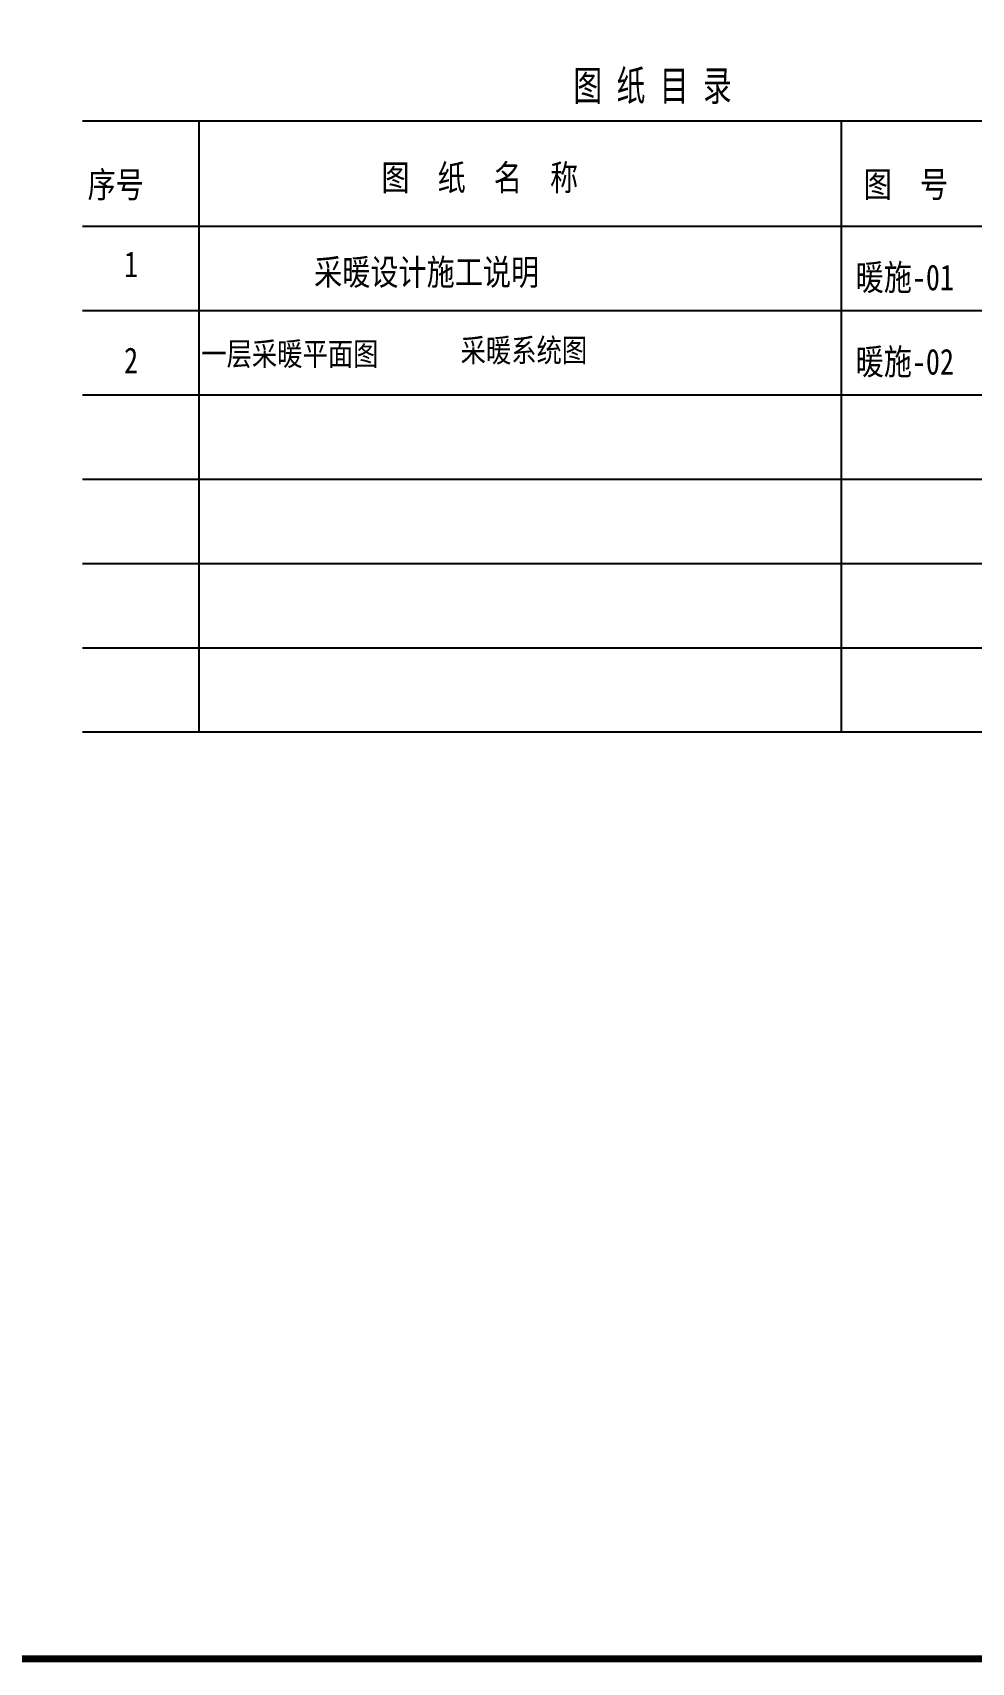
# Model space of a CAD drawing. Extents: x 57238 to 116638, y 270298 to 359907.
# Drawn here: x 89993 to 103319, y 313248 to 336378 of the extents above; entities that cross this region are included whole.
import ezdxf

# ---------------------------------------------------------------- set-up
doc = ezdxf.new("R2010")
doc.units = 0
doc.header["$LTSCALE"] = 1000
doc.header["$MEASUREMENT"] = 0
for name, color, linetype in [('TEXT', 151, 'Continuous'), ('TH_TITLE', 7, 'Continuous'), ('TK', 126, 'Continuous'), ('给排水系统', 4, 'Continuous')]:
    doc.layers.add(name, color=color, linetype=linetype)
doc.styles.add('-宋体', font='', dxfattribs={"width": 0.8})
doc.styles.add('hz', font='simhei.ttf', dxfattribs={"width": 0.7})
doc.styles.get('-宋体').set_extended_font_data('SimSun')

# ---------------------------------------------------------------- blocks, each defined once
blk = doc.blocks.new('gfdyrte')
at = {"layer": 'TK', "const_width": 150}
blk.add_lwpolyline([(304957, -136965), (388807, -136965), (388807, -76965), (304957, -76965)], close=True, dxfattribs=at)

msp = doc.modelspace()

# ---------------------------------------------------------------- linework, layer by layer
at = {"color": 210}
msp.add_line((90700, 335127.7), (107864.7, 335127.7), dxfattribs=at)
at = {"color": 252}
for p, q in [((92352.9, 335127.7), (92352.9, 326452.6)), ((101470.2, 335127.7), (101470.2, 326452.6)), ((90700, 332435.4), (107864.7, 332435.4)), ((90700, 331238.9), (107864.7, 331238.9)), ((90700, 330042.3), (107864.7, 330042.3)), ((90700, 328845.7), (107864.7, 328845.7)), ((90700, 327649.1), (107864.7, 327649.1)), ((90700, 326452.6), (107864.7, 326452.6))]:
    msp.add_line(p, q, dxfattribs=at)
at = {"layer": 'TH_TITLE', "color": 6, "const_width": 100}
msp.add_lwpolyline([(59737.8, 313298.1), (115637.8, 313298.1), (115637.8, 353298.1), (59737.8, 353298.1)], close=True, dxfattribs=at)
at = {"layer": '给排水系统', "color": 4}
msp.add_line((90700, 333632), (107864.7, 333632), dxfattribs=at)

# ---------------------------------------------------------------- block references
at = {"xscale": 0.6666666666278616, "yscale": 0.6666666666860692, "zscale": 0.6666666666569654}
msp.add_blockref('gfdyrte', (-143567.2, 404608.1), dxfattribs=at)

# ---------------------------------------------------------------- texts
at = {"color": 20, "style": '-宋体', "width": 0.8}
for s, height, p in [('图  纸  名  称 ', 365.904, (94945, 334138.1)), ('序号', 365.9, (90773.1, 334037.1)), ('图  号       ', 365.904, (101791, 334041.6)), ('1', 365.9, (91291.7, 332907.5)), ('采暖设计施工说明', 365.9, (93989, 332796)), ('暖施-01', 365.9, (101675.9, 332721.5)), ('一层采暖平面图', 329.31, (92387.3, 331654.6)), ('采暖系统图', 329.31, (96068.5, 331704.1)), ('暖施-02', 365.9, (101675.9, 331524.9)), ('2', 365.9, (91291.7, 331544.1))]:
    msp.add_text(s, height=height, dxfattribs=at).set_placement(p)
at = {"layer": 'TEXT', "color": 30, "style": 'hz', "width": 0.7}
msp.add_text('图 纸 目 录', height=428.42, dxfattribs=at).set_placement((97668.9, 335413))

doc.saveas('drawing.dxf')
